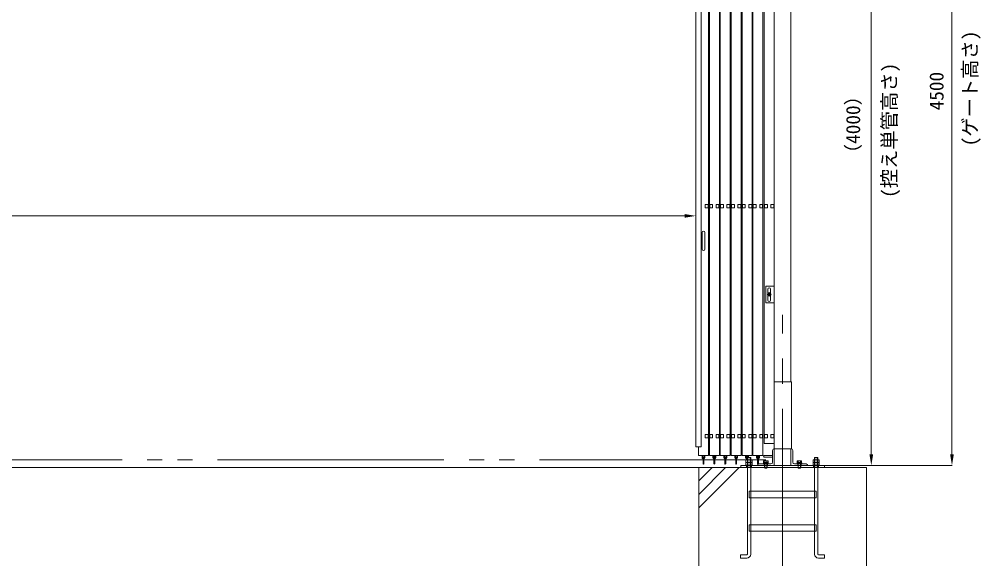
# Model space of a CAD drawing. Units: millimetres, scale not verified. Extents: x -35488 to -11338, y -17325 to 17325.
# Drawn here: x -26551 to -20816, y -14089 to -10870 of the extents above; entities that cross this region are included whole.
import ezdxf
from ezdxf.enums import TextEntityAlignment as Align

# ---------------------------------------------------------------- set-up
doc = ezdxf.new("R2010")
doc.units = ezdxf.units.MM
doc.header["$LTSCALE"] = 150
for name, pattern in [('CHAIN2', [12, 9, -1, 1, -1]), ('DASHED1', [1.8, 1.2, -0.6]), ('DOUBLE_CHAIN2', [12.8, 9, -1, 0.6, -0.6, 0.6, -1])]:
    doc.linetypes.add(name, pattern=pattern)
for name, color, linetype, lineweight in [('0-4_ﾊﾝﾄﾞﾙ', 7, 'Continuous', 18), ('0-5_ﾍﾞｰｽﾗｲﾝ', 5, 'Continuous', 18), ('0-6_ﾎﾞﾙﾄ類', 2, 'Continuous', 18), ('0-8_ﾜｲﾔｰﾛｰﾌﾟ', 7, 'DOUBLE_CHAIN2', 18), ('0-9_基礎工事用PCA大', 7, 'Continuous', 18), ('0-B_寸法', 3, 'Continuous', 18), ('0-C_側固定棒', 7, 'Continuous', 18), ('1-0_中央走行棒', 7, 'Continuous', 18), ('1-1_中央走行棒右', 7, 'Continuous', 18), ('1-4_通芯', 1, 'CHAIN2', 18), ('1-8_標準柱', 7, 'Continuous', 18)]:
    doc.layers.add(name, color=color, linetype=linetype, lineweight=lineweight)
doc.styles.add('ＭＳ ゴシック', font='')
doc.styles.get('ＭＳ ゴシック').set_extended_font_data('MS Gothic')

msp = doc.modelspace()

# ---------------------------------------------------------------- linework, layer by layer
at = {"layer": '0-4_ﾊﾝﾄﾞﾙ'}
for p, q in [((-22478.1, -12142.4), (-22478.1, -12242.4)), ((-22462.1, -12142.4), (-22462.1, -12242.4))]:
    msp.add_line(p, q, dxfattribs=at)
for centre, start, end in [((-22470.1, -12142.4), 0, 180), ((-22470.1, -12242.4), 180, 0)]:
    msp.add_arc(centre, 8, start, end, dxfattribs=at)
at = {"layer": '0-5_ﾍﾞｰｽﾗｲﾝ'}
for p, q in [((-21748.1, -13533), (-20988.1, -13533)), ((-34358.1, -13545), (-21498.1, -13545))]:
    msp.add_line(p, q, dxfattribs=at)
at = {"layer": '0-6_ﾎﾞﾙﾄ類'}
for p, q in [((-22207.6, -13513), (-22207.6, -13498.4)), ((-22207.6, -13515.8), (-22207.6, -13530.4)), ((-22188.6, -13513), (-22188.6, -13498.4)), ((-22188.6, -13515.8), (-22188.6, -13530.4)), ((-22110, -13506), (-22111.8, -13507)), ((-22111.8, -13507), (-22111.8, -13515.8)), ((-22111.8, -13515.8), (-22084.5, -13515.8)), ((-22110, -13506), (-22086.3, -13506)), ((-22109.4, -13516), (-22086.9, -13516)), ((-22106.1, -13545), (-22106.1, -13523)), ((-22105, -13507), (-22105, -13515.8)), ((-22104.9, -13547.8), (-22104.9, -13523)), ((-22099.3, -13519), (-22098.2, -13523)), ((-22098, -13519), (-22096.9, -13523)), ((-22091.3, -13507), (-22091.3, -13515.8)), ((-22090.1, -13545), (-22090.1, -13523)), ((-22086.3, -13506), (-22084.5, -13507)), ((-22084.5, -13507), (-22084.5, -13515.8)), ((-21910, -13506), (-21911.8, -13507)), ((-21911.8, -13507), (-21911.8, -13515.8)), ((-21911.8, -13515.8), (-21884.5, -13515.8)), ((-21910, -13506), (-21886.3, -13506)), ((-21909.4, -13516), (-21886.9, -13516)), ((-21906.1, -13545), (-21906.1, -13523)), ((-21904.9, -13507), (-21904.9, -13515.8)), ((-21904.9, -13547.8), (-21904.9, -13523)), ((-21899.3, -13519), (-21898.2, -13523)), ((-21898, -13519), (-21896.9, -13523)), ((-21891.3, -13507), (-21891.3, -13515.8)), ((-21890.1, -13545), (-21890.1, -13523)), ((-21886.3, -13506), (-21884.5, -13507)), ((-21884.5, -13507), (-21884.5, -13515.8)), ((-21807.6, -13513), (-21807.6, -13498.4)), ((-21807.6, -13515.8), (-21807.6, -13530.4)), ((-21788.6, -13513), (-21788.6, -13498.4)), ((-21788.6, -13515.8), (-21788.6, -13530.4)), ((-22106.1, -13545), (-22104.9, -13547.8)), ((-21906.1, -13545), (-21904.9, -13547.8))]:
    msp.add_line(p, q, dxfattribs=at)
for points in [[(-22073.2, -12503.9), (-22068.3, -12512.4), (-22073.2, -12520.9), (-22083, -12520.9), (-22087.9, -12512.4), (-22083, -12503.9)], [(-22216.6, -13513), (-22216.6, -13498.4), (-22179.6, -13498.4), (-22179.6, -13513), (-22182.1, -13514.4), (-22214.1, -13514.4)], [(-22216.6, -13515.8), (-22216.6, -13530.4), (-22179.6, -13530.4), (-22179.6, -13515.8), (-22182.1, -13514.4), (-22214.1, -13514.4)], [(-22216.1, -13530.4), (-22180.1, -13530.4), (-22180.1, -13533), (-22216.1, -13533)], [(-22084.1, -13516), (-22084.1, -13519), (-22112.1, -13519), (-22112.1, -13516)], [(-22112.1, -13519), (-22084.1, -13519), (-22084.1, -13523), (-22112.1, -13523)], [(-21884.1, -13516), (-21884.1, -13519), (-21912.1, -13519), (-21912.1, -13516)], [(-21912.1, -13519), (-21884.1, -13519), (-21884.1, -13523), (-21912.1, -13523)], [(-21816.6, -13513), (-21816.6, -13498.4), (-21779.6, -13498.4), (-21779.6, -13513), (-21782.1, -13514.4), (-21814.1, -13514.4)], [(-21816.6, -13515.8), (-21816.6, -13530.4), (-21779.6, -13530.4), (-21779.6, -13515.8), (-21782.1, -13514.4), (-21814.1, -13514.4)], [(-21816.1, -13530.4), (-21780.1, -13530.4), (-21780.1, -13533), (-21816.1, -13533)]]:
    msp.add_lwpolyline(points, close=True, dxfattribs=at)
for points in [[(-22104.9, -13547.8), (-22091.3, -13547.8), (-22091.3, -13523)], [(-21904.9, -13547.8), (-21891.3, -13547.8), (-21891.3, -13523)], [(-22106.1, -13545), (-22090.1, -13545), (-22091.3, -13547.8)], [(-21906.1, -13545), (-21890.1, -13545), (-21891.3, -13547.8)]]:
    msp.add_lwpolyline(points, dxfattribs=at)
for radius in [11, 8.51, 4.75, 4.21]:
    msp.add_circle((-22078.1, -12512.4), radius, dxfattribs=at)
for centre, radius, start, end in [((-22078.1, -12512.4), 8.89, 132.757, 167.243), ((-22078.1, -12512.4), 8.89, 192.757, 227.243), ((-22078.1, -12512.4), 8.89, 72.757, 107.243), ((-22078.1, -12512.4), 8.89, 252.757, 287.243), ((-22078.1, -12512.4), 8.89, 12.757, 47.243), ((-22078.1, -12512.4), 8.89, 312.757, 347.243), ((-22212.1, -13505.2), 8.96, 240, 300), ((-22212.1, -13523.6), 8.96, 60, 120), ((-22198.1, -13482), 32.5, 252.932, 287.068), ((-22198.1, -13546.8), 32.5, 72.932, 107.068), ((-22184.1, -13505.2), 8.94, 239.975, 300.025), ((-22184.1, -13523.6), 8.94, 59.975, 120.025), ((-22108.4, -13512), 6.04, 55.616, 124.384), ((-22109.4, -13515.8), 0.19, 180, 270), ((-22098.1, -13528.6), 22.6, 72.412, 107.588), ((-22087.9, -13512), 6.04, 55.616, 124.384), ((-22086.9, -13515.8), 0.19, 270, 0), ((-21908.4, -13512), 6.04, 55.616, 124.384), ((-21909.4, -13515.8), 0.19, 180, 270), ((-21898.1, -13528.6), 22.6, 72.412, 107.588), ((-21887.9, -13512), 6.04, 55.616, 124.384), ((-21886.9, -13515.8), 0.19, 270, 0), ((-21812.1, -13505.2), 8.96, 240, 300), ((-21812.1, -13523.6), 8.96, 60, 120), ((-21798.1, -13482), 32.5, 252.932, 287.068), ((-21798.1, -13546.8), 32.5, 72.932, 107.068), ((-21784.1, -13505.2), 8.94, 239.975, 300.025), ((-21784.1, -13523.6), 8.94, 59.975, 120.025)]:
    msp.add_arc(centre, radius, start, end, dxfattribs=at)
at = {"layer": '0-8_ﾜｲﾔｰﾛｰﾌﾟ'}
msp.add_line((-22098.1, -13500), (-32799.7, -13500), dxfattribs=at)
at = {"layer": '0-9_基礎工事用PCA大', "color": 4, "linetype": 'DASHED1', "lineweight": 9}
for p, q in [((-22212.8, -13533), (-22212.8, -13545)), ((-22183.1, -13533), (-22183.1, -13545)), ((-22106.1, -13533), (-22106.1, -13545)), ((-22090.1, -13533), (-22090.1, -13545)), ((-21906.1, -13533), (-21906.1, -13545)), ((-21890.1, -13533), (-21890.1, -13545)), ((-21813.1, -13533), (-21813.1, -13545)), ((-21783.1, -13533), (-21783.1, -13545)), ((-22188.6, -13687), (-22188.6, -13725)), ((-21807.6, -13687), (-21807.6, -13725)), ((-22188.6, -13887), (-22188.6, -13925)), ((-21807.6, -13887), (-21807.6, -13925))]:
    msp.add_line(p, q, dxfattribs=at)
at = {"layer": '0-9_基礎工事用PCA大'}
for p, q in [((-22498.1, -13785), (-22258.1, -13545)), ((-22498.1, -13705), (-22338.1, -13545)), ((-22498.1, -13625), (-22418.1, -13545)), ((-22188.6, -13725), (-22188.6, -13887)), ((-21807.6, -13725), (-21807.6, -13887)), ((-22188.6, -13925), (-22188.6, -14062)), ((-21807.6, -13925), (-21807.6, -14062))]:
    msp.add_line(p, q, dxfattribs=at)
for points in [[(-22248.1, -13545), (-21748.1, -13545), (-21748.1, -13533), (-22248.1, -13533)], [(-22498.1, -14545), (-21498.1, -14545), (-21498.1, -13545), (-22498.1, -13545)], [(-22198.1, -13687), (-21798.1, -13687), (-21798.1, -13725), (-22198.1, -13725)], [(-22198.1, -13887), (-21798.1, -13887), (-21798.1, -13925), (-22198.1, -13925)]]:
    msp.add_lwpolyline(points, close=True, dxfattribs=at)
for points in [[(-22207.6, -14061.9), (-22207.6, -13485), (-22188.6, -13485), (-22188.6, -13687)], [(-22207.6, -13547.5), (-22205.1, -13545), (-22205.1, -13485), (-22191.1, -13485), (-22191.1, -13545), (-22188.6, -13547.5)], [(-21788.6, -14061.9), (-21788.6, -13485), (-21807.6, -13485), (-21807.6, -13687)], [(-21788.6, -13547.5), (-21791.1, -13545), (-21791.1, -13485), (-21805.1, -13485), (-21805.1, -13545), (-21807.6, -13547.5)], [(-22211.6, -14085), (-22248.6, -14085), (-22248.6, -14065.9), (-22211.6, -14065.9)], [(-21784.6, -14085), (-21747.6, -14085), (-21747.6, -14065.9), (-21784.6, -14065.9)]]:
    msp.add_lwpolyline(points, dxfattribs=at)
for centre, radius, start, end in [((-22211.6, -14061.9), 4, 270, 0), ((-22211.6, -14062), 23, 270, 0), ((-21784.6, -14062), 23, 180, 270), ((-21784.6, -14061.9), 4, 180, 270)]:
    msp.add_arc(centre, radius, start, end, dxfattribs=at)
at = {"layer": '0-B_寸法'}
for p, q in [((-20988.1, -9099), (-20988.1, -13467)), ((-21469.1, -9599), (-21469.1, -13467)), ((-22516.1, -11602.8), (-22516.1, -12044.4)), ((-32330.1, -12043.4), (-22582.1, -12043.4)), ((-21947.1, -13533), (-20987.1, -13533)), ((-21842, -13533), (-21468.1, -13533))]:
    msp.add_line(p, q, dxfattribs=at)
at = {"layer": '0-B_寸法', "color": 91}
for points in [[(-22582.1, -12032.4), (-22516.1, -12043.4), (-22582.1, -12054.4)], [(-21480.1, -13467), (-21469.1, -13533), (-21458.1, -13467)], [(-20999.1, -13467), (-20988.1, -13533), (-20977.1, -13467)]]:
    msp.add_solid(points, dxfattribs=at)
at = {"layer": '0-C_側固定棒'}
for points in [[(-22108.1, -13347.4), (-22108.1, -9732.4), (-22048.1, -9732.4), (-22048.1, -13402.4), (-22108.1, -13402.4)], [(-22088.5, -11995.9), (-22105.8, -11995.9), (-22105.8, -11975.9), (-22088.5, -11975.9)], [(-22050.5, -11995.9), (-22067.8, -11995.9), (-22067.8, -11975.9), (-22050.5, -11975.9)], [(-22088.5, -13367.4), (-22105.8, -13367.4), (-22105.8, -13347.4), (-22088.5, -13347.4)], [(-22050.5, -13367.4), (-22067.8, -13367.4), (-22067.8, -13347.4), (-22050.5, -13347.4)]]:
    msp.add_lwpolyline(points, close=True, dxfattribs=at)
at = {"layer": '1-0_中央走行棒'}
for p, q in [((-22413.7, -13485.5), (-22413.7, -13472.4)), ((-22408.7, -13485.5), (-22408.7, -13472.4)), ((-22401.7, -13472.4), (-22401.7, -13485.5)), ((-22396.7, -13472.4), (-22396.7, -13485.5)), ((-22348.7, -13485.5), (-22348.7, -13472.4)), ((-22343.7, -13485.5), (-22343.7, -13472.4)), ((-22336.7, -13472.4), (-22336.7, -13485.5)), ((-22331.7, -13472.4), (-22331.7, -13485.5)), ((-22283.7, -13485.5), (-22283.7, -13472.4)), ((-22278.7, -13485.5), (-22278.7, -13472.4)), ((-22271.7, -13472.4), (-22271.7, -13485.5)), ((-22266.7, -13472.4), (-22266.7, -13485.5)), ((-22218.7, -13485.5), (-22218.7, -13472.4)), ((-22213.7, -13485.5), (-22213.7, -13472.4)), ((-22206.7, -13472.4), (-22206.7, -13485)), ((-22201.7, -13472.4), (-22201.7, -13485)), ((-22153.7, -13485.5), (-22153.7, -13472.4)), ((-22148.7, -13485.5), (-22148.7, -13472.4)), ((-22141.7, -13472.4), (-22141.7, -13485.5)), ((-22136.7, -13472.4), (-22136.7, -13485.5)), ((-22407.6, -13486.9), (-22407.6, -13521.9)), ((-22402.6, -13521.9), (-22402.6, -13486.9)), ((-22342.6, -13486.9), (-22342.6, -13521.9)), ((-22337.6, -13521.9), (-22337.6, -13486.9)), ((-22277.6, -13486.9), (-22277.6, -13521.9)), ((-22272.6, -13521.9), (-22272.6, -13486.9)), ((-22212.6, -13486.9), (-22212.6, -13498.4)), ((-22147.6, -13486.9), (-22147.6, -13521.9)), ((-22142.6, -13521.9), (-22142.6, -13486.9))]:
    msp.add_line(p, q, dxfattribs=at)
for points in [[(-22430.1, -9252.4), (-22435.1, -9252.4), (-22435.1, -13472.4), (-22375.1, -13472.4), (-22375.1, -9252.4), (-22380.1, -9252.4)], [(-22365.1, -9252.4), (-22370.1, -9252.4), (-22370.1, -13472.4), (-22310.1, -13472.4), (-22310.1, -9252.4), (-22315.1, -9252.4)], [(-22300.1, -9252.4), (-22305.1, -9252.4), (-22305.1, -13472.4), (-22245.1, -13472.4), (-22245.1, -9252.4), (-22250.1, -9252.4)], [(-22235.1, -9252.4), (-22240.1, -9252.4), (-22240.1, -13472.4), (-22180.1, -13472.4), (-22180.1, -9301)], [(-22175.1, -9306), (-22175.1, -13472.4), (-22115.1, -13472.4), (-22115.1, -9558.8)]]:
    msp.add_lwpolyline(points, dxfattribs=at)
for points in [[(-22432.8, -11995.9), (-22415.5, -11995.9), (-22415.5, -11975.9), (-22432.8, -11975.9)], [(-22394.8, -11995.9), (-22377.5, -11995.9), (-22377.5, -11975.9), (-22394.8, -11975.9)], [(-22367.8, -11995.9), (-22350.5, -11995.9), (-22350.5, -11975.9), (-22367.8, -11975.9)], [(-22329.8, -11995.9), (-22312.5, -11995.9), (-22312.5, -11975.9), (-22329.8, -11975.9)], [(-22302.8, -11995.9), (-22285.5, -11995.9), (-22285.5, -11975.9), (-22302.8, -11975.9)], [(-22264.8, -11995.9), (-22247.5, -11995.9), (-22247.5, -11975.9), (-22264.8, -11975.9)], [(-22237.8, -11995.9), (-22220.5, -11995.9), (-22220.5, -11975.9), (-22237.8, -11975.9)], [(-22199.8, -11995.9), (-22182.5, -11995.9), (-22182.5, -11975.9), (-22199.8, -11975.9)], [(-22172.8, -11995.9), (-22155.5, -11995.9), (-22155.5, -11975.9), (-22172.8, -11975.9)], [(-22134.8, -11995.9), (-22117.5, -11995.9), (-22117.5, -11975.9), (-22134.8, -11975.9)], [(-22432.8, -13367.4), (-22415.5, -13367.4), (-22415.5, -13347.4), (-22432.8, -13347.4)], [(-22394.8, -13367.4), (-22377.5, -13367.4), (-22377.5, -13347.4), (-22394.8, -13347.4)], [(-22367.8, -13367.4), (-22350.5, -13367.4), (-22350.5, -13347.4), (-22367.8, -13347.4)], [(-22329.8, -13367.4), (-22312.5, -13367.4), (-22312.5, -13347.4), (-22329.8, -13347.4)], [(-22302.8, -13367.4), (-22285.5, -13367.4), (-22285.5, -13347.4), (-22302.8, -13347.4)], [(-22264.8, -13367.4), (-22247.5, -13367.4), (-22247.5, -13347.4), (-22264.8, -13347.4)], [(-22237.8, -13367.4), (-22220.5, -13367.4), (-22220.5, -13347.4), (-22237.8, -13347.4)], [(-22199.8, -13367.4), (-22182.5, -13367.4), (-22182.5, -13347.4), (-22199.8, -13347.4)], [(-22172.8, -13367.4), (-22155.5, -13367.4), (-22155.5, -13347.4), (-22172.8, -13347.4)], [(-22134.8, -13367.4), (-22117.5, -13367.4), (-22117.5, -13347.4), (-22134.8, -13347.4)]]:
    msp.add_lwpolyline(points, close=True, dxfattribs=at)
for centre, radius, start, end in [((-22405.2, -13485.5), 8.51, 180, 253.254), ((-22405.2, -13485.5), 3.5, 180, 225.592), ((-22405.1, -13486.9), 2.5, 0, 180), ((-22405.1, -13521.9), 2.5, 180, 0), ((-22405.2, -13485.5), 8.51, 287.463, 0), ((-22405.2, -13485.5), 3.5, 316.787, 0), ((-22340.2, -13485.5), 8.51, 180, 253.254), ((-22340.2, -13485.5), 3.5, 180, 225.592), ((-22340.1, -13486.9), 2.5, 0, 180), ((-22340.1, -13521.9), 2.5, 180, 0), ((-22340.2, -13485.5), 8.51, 287.463, 0), ((-22340.2, -13485.5), 3.5, 316.787, 0), ((-22275.2, -13485.5), 8.51, 180, 253.254), ((-22275.2, -13485.5), 3.5, 180, 225.592), ((-22275.1, -13486.9), 2.5, 0, 180), ((-22275.1, -13521.9), 2.5, 180, 0), ((-22275.2, -13485.5), 8.51, 287.463, 0), ((-22275.2, -13485.5), 3.5, 316.787, 0), ((-22210.2, -13485.5), 8.51, 180, 253.254), ((-22210.2, -13485.5), 3.5, 180, 225.592), ((-22210.1, -13486.9), 2.5, 8.11, 180), ((-22145.2, -13485.5), 8.51, 180, 253.254), ((-22145.2, -13485.5), 3.5, 180, 225.592), ((-22145.1, -13486.9), 2.5, 0, 180), ((-22145.1, -13521.9), 2.5, 180, 0), ((-22145.2, -13485.5), 8.51, 287.463, 0), ((-22145.2, -13485.5), 3.5, 316.787, 0)]:
    msp.add_arc(centre, radius, start, end, dxfattribs=at)
at = {"layer": '1-1_中央走行棒右'}
for p, q in [((-22478.7, -13485.5), (-22478.7, -13472.4)), ((-22473.7, -13485.5), (-22473.7, -13472.4)), ((-22466.7, -13472.4), (-22466.7, -13485.5)), ((-22461.7, -13472.4), (-22461.7, -13485.5)), ((-22472.6, -13486.9), (-22472.6, -13521.9)), ((-22467.6, -13521.9), (-22467.6, -13486.9))]:
    msp.add_line(p, q, dxfattribs=at)
msp.add_lwpolyline([(-22500.1, -13422.4), (-22500.1, -13472.4), (-22440.1, -13472.4), (-22440.1, -9252.4), (-22445.1, -9252.4)], dxfattribs=at)
for points in [[(-22516.1, -13422.4), (-22484.1, -13422.4), (-22484.1, -10672.4), (-22516.1, -10672.4)], [(-22459.8, -11995.9), (-22442.5, -11995.9), (-22442.5, -11975.9), (-22459.8, -11975.9)], [(-22459.8, -13367.4), (-22442.5, -13367.4), (-22442.5, -13347.4), (-22459.8, -13347.4)]]:
    msp.add_lwpolyline(points, close=True, dxfattribs=at)
for centre, radius, start, end in [((-22470.2, -13485.5), 8.51, 180, 253.254), ((-22470.2, -13485.5), 3.5, 180, 225.592), ((-22470.1, -13486.9), 2.5, 0, 180), ((-22470.1, -13521.9), 2.5, 180, 0), ((-22470.2, -13485.5), 8.51, 287.463, 0), ((-22470.2, -13485.5), 3.5, 316.787, 0)]:
    msp.add_arc(centre, radius, start, end, dxfattribs=at)
at = {"layer": '1-4_通芯'}
msp.add_line((-21998.1, -14545), (-21998.1, -12633), dxfattribs=at)
at = {"layer": '1-8_標準柱'}
for p, q in [((-22048.1, -13033), (-22048.1, -9583)), ((-21948.1, -13033), (-21948.1, -9583)), ((-22085.6, -12480), (-22085.6, -12504.4)), ((-22070.6, -12504.4), (-22070.6, -12480)), ((-22085.6, -12520.5), (-22085.6, -12546)), ((-22070.6, -12546), (-22070.6, -12520.5)), ((-22058.1, -13443), (-22058.1, -13513)), ((-21938.1, -13443), (-21938.1, -13513)), ((-22068.1, -13523), (-22138.1, -13523)), ((-22048.1, -13533), (-21948.1, -13533)), ((-21928.1, -13523), (-21858.1, -13523))]:
    msp.add_line(p, q, dxfattribs=at)
at = {"layer": '1-8_標準柱', "color": 4, "linetype": 'DASHED1', "lineweight": 9}
for p, q in [((-22108.1, -13523), (-22108.1, -13533)), ((-22088.1, -13523), (-22088.1, -13533)), ((-21908.1, -13523), (-21908.1, -13533)), ((-21888.1, -13523), (-21888.1, -13533))]:
    msp.add_line(p, q, dxfattribs=at)
at = {"layer": '1-8_標準柱'}
for points in [[(-22048.1, -12463), (-22098.1, -12463), (-22098.1, -12563), (-22048.1, -12563)], [(-21944.9, -13033), (-22048.1, -13033), (-22048.1, -13433), (-21944.9, -13433)]]:
    msp.add_lwpolyline(points, close=True, dxfattribs=at)
for points in [[(-22148.1, -13533), (-22048.1, -13533), (-22048.1, -13433)], [(-22107.1, -13473), (-22058.1, -13473), (-22058.1, -13483), (-22107.1, -13483)], [(-21848.1, -13533), (-21948.1, -13533), (-21948.1, -13433)]]:
    msp.add_lwpolyline(points, dxfattribs=at)
for centre, radius, start, end in [((-22078.1, -12480), 7.5, 0, 180), ((-22078.1, -12546), 7.5, 180, 0), ((-22107.1, -13478), 5, 90, 270), ((-22048.1, -13443), 10, 90, 180), ((-21948.1, -13443), 10, 0, 90), ((-22138.1, -13533), 10, 90, 180), ((-22068.1, -13513), 10, 270, 0), ((-21928.1, -13513), 10, 180, 270), ((-21858.1, -13533), 10, 0, 90)]:
    msp.add_arc(centre, radius, start, end, dxfattribs=at)

# ---------------------------------------------------------------- texts
at = {"layer": '0-B_寸法', "style": 'ＭＳ ゴシック'}
for s, p in [('(ゲート高さ)', (-20813.4, -11628.6)), ('(控え単管高さ)', (-21294.4, -11936.2)), ('4500', (-21012.6, -11413.9)), ('（4000）', (-21510.2, -11729.1))]:
    msp.add_text(s, height=84.46, rotation=90, dxfattribs=at).set_placement(p, align=Align.BOTTOM_LEFT)

doc.saveas('drawing.dxf')
